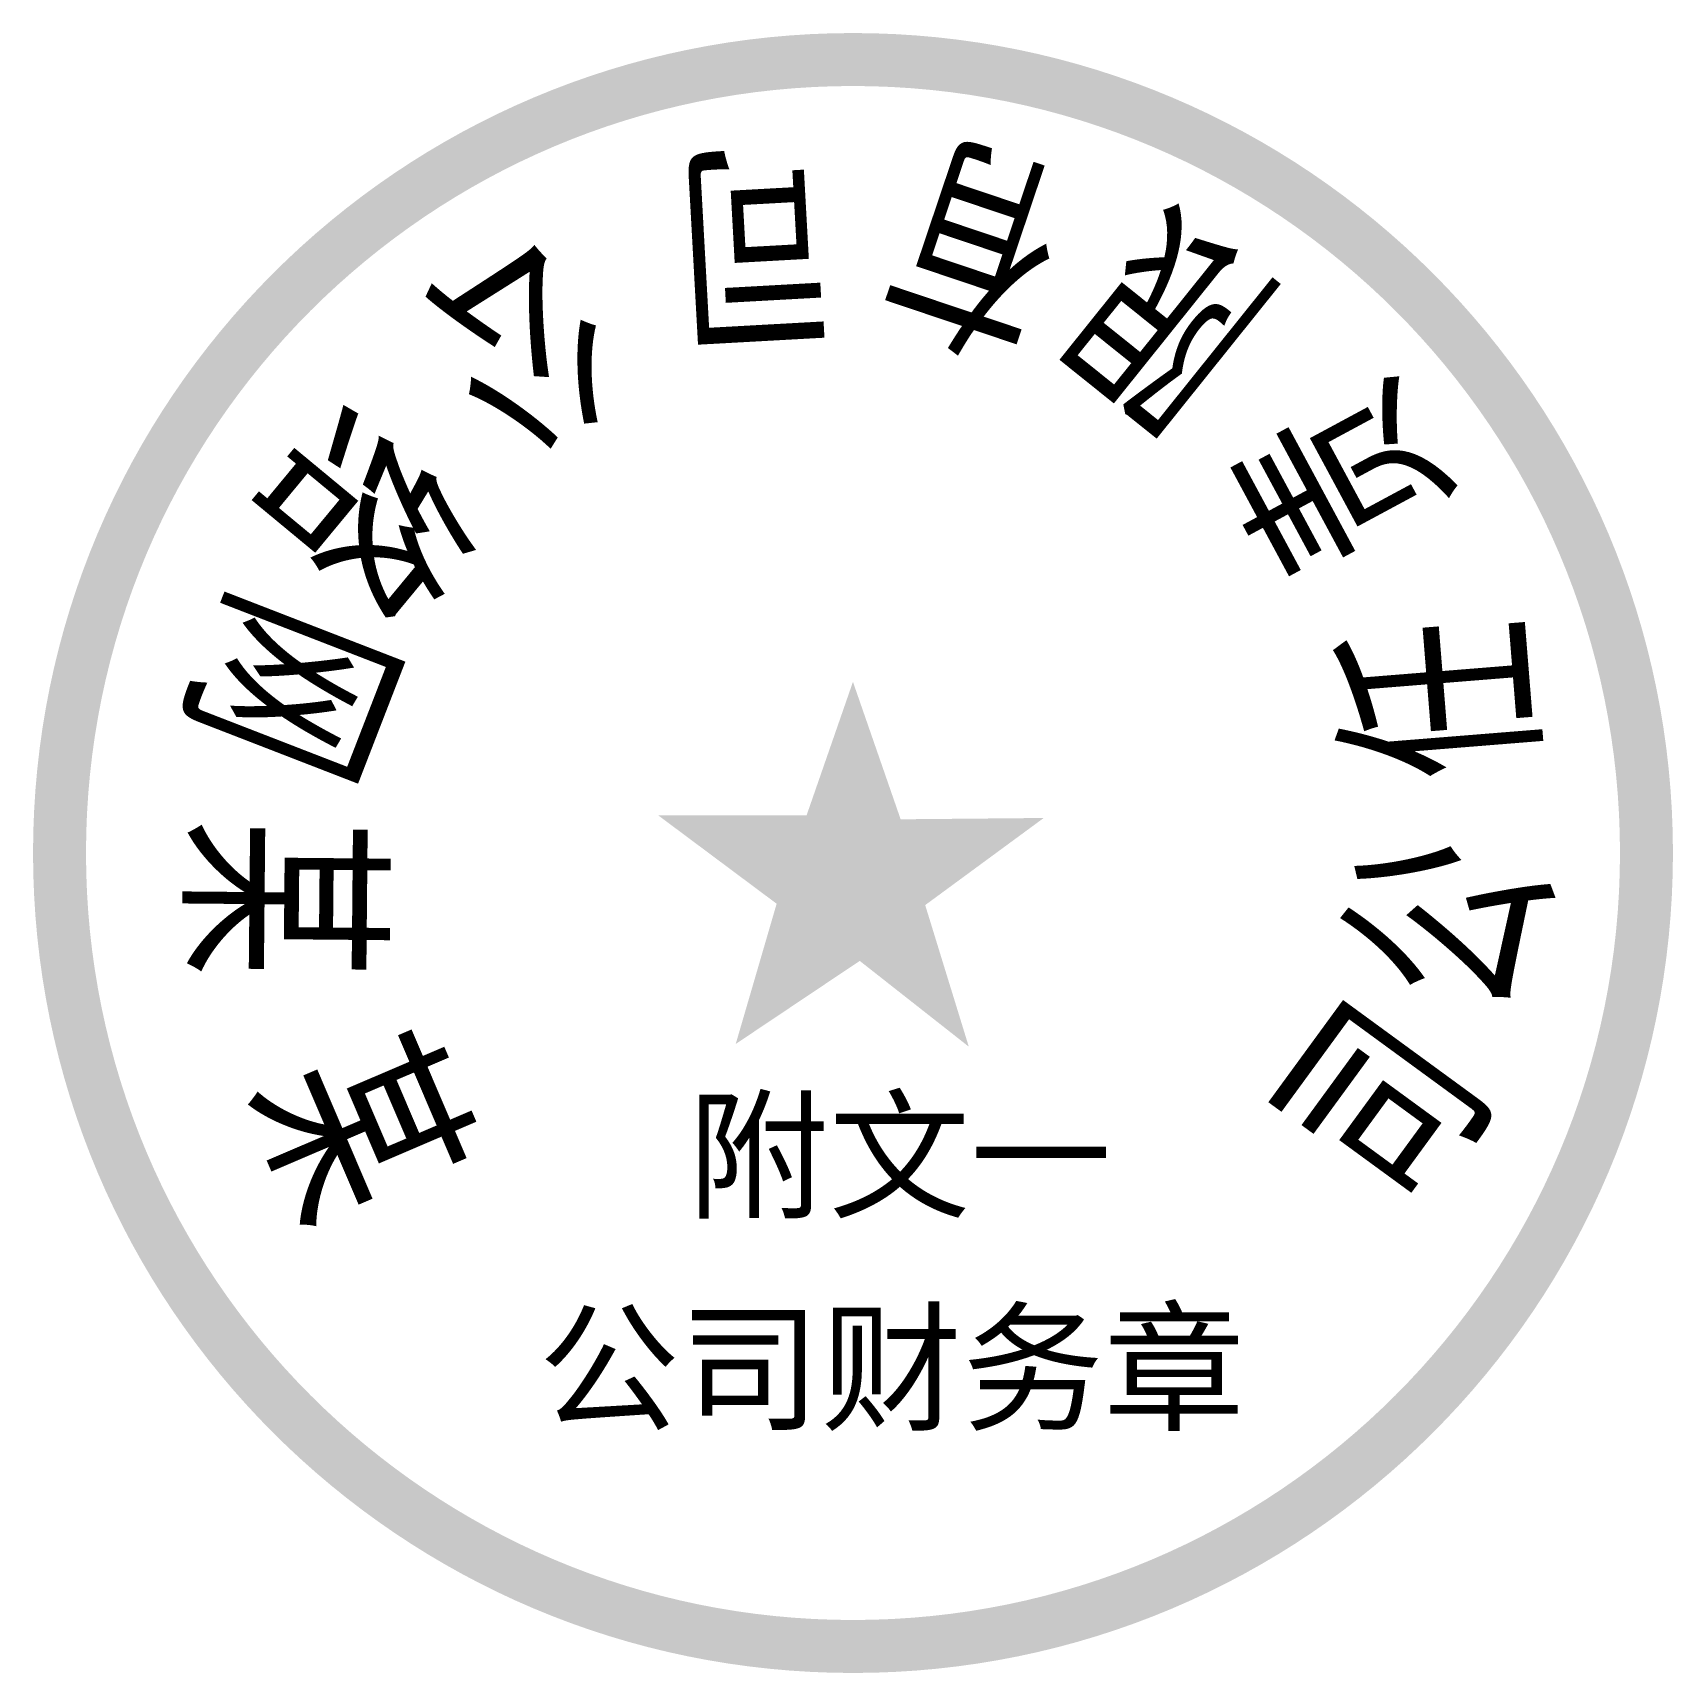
# Model space of a CAD drawing. Header units: millimetres. Extents: x -198 to 198, y -193 to 203.
import ezdxf

# ---------------------------------------------------------------- set-up
doc = ezdxf.new("R2010")
doc.units = ezdxf.units.MM
doc.styles.add('StampTextStyle', font='', dxfattribs={"width": 0.7})
doc.styles.get('StampTextStyle').set_extended_font_data('SimSun')

msp = doc.modelspace()

# ---------------------------------------------------------------- hatches: boundary and pattern name
h = msp.add_hatch(color=1)
edge = h.paths.add_edge_path(flags=16)
edge.add_arc((0.02, 4.81), 185.05, 0, 360)
edge = h.paths.add_edge_path()
edge.add_arc((0.02, 4.81), 197.83, 0, 360)
msp.add_hatch(color=1).paths.add_polyline_path([(-18.4, -7.43), (-47.01, 13.92), (-11.17, 13.92), (0.01, 46.11), (11.52, 12.94), (46.04, 13.26), (17.44, -7.76), (27.96, -41.91), (1.65, -21.22), (-28.27, -41.26)])

# ---------------------------------------------------------------- texts
at = {"color": 1, "lineweight": -3, "style": 'StampTextStyle', "width": 0.7}
for s, rotation, p in [('司', 183.17, (-5.85, 171.6)), ('有', 161.4099, (54.12, 163.48)), ('限', 141.2659, (103.31, 136.59)), ('公', 207.5206, (-71.05, 153.71)), ('责', 118.3126, (144.13, 87.58)), ('络', 230.3733, (-120.44, 113.79)), ('网', 248.8139, (-146.44, 69.49)), ('任', 94.6042, (162.79, 24.43)), ('某', 269.4608, (-157.26, 13.07)), ('公', 72.826, (156.16, -35.77)), ('司', 53.8426, (132.43, -83.01)), ('某', 293.1698, (-144.34, -51.51))]:
    msp.add_text(s, height=40, rotation=rotation, dxfattribs=at).set_placement(p)
at = {"color": 1, "style": 'StampTextStyle'}
for s, p in [('附文一', (-39.89, -80.7)), ('公司财务章', (-75.91, -131.93))]:
    msp.add_text(s, height=25, dxfattribs=at).set_placement(p)

doc.saveas('drawing.dxf')
